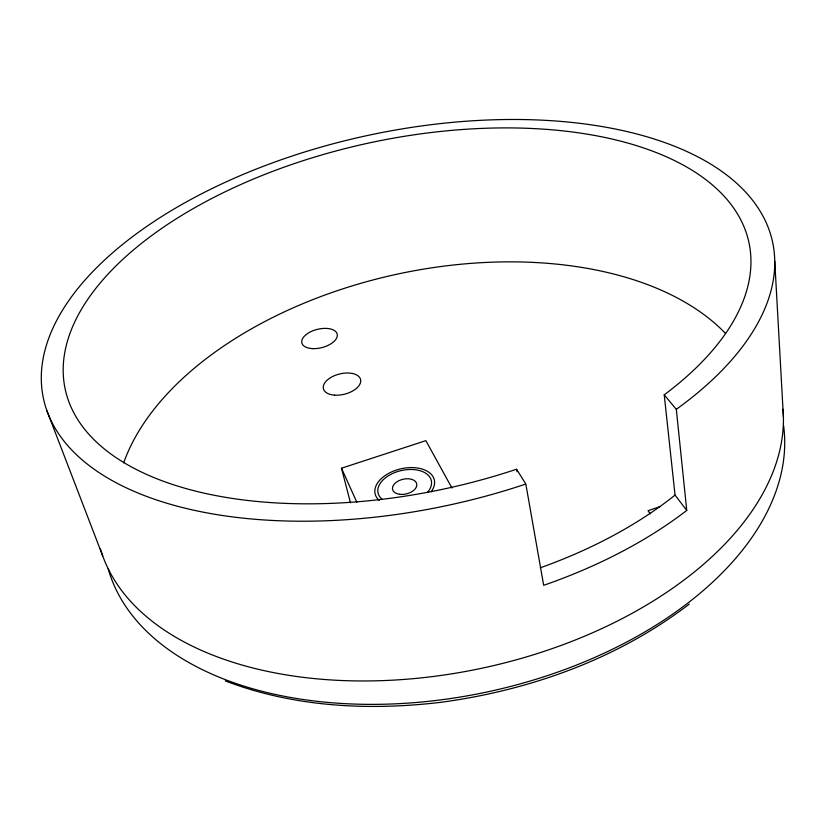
<?xml version="1.0" encoding="UTF-8"?>
<svg xmlns="http://www.w3.org/2000/svg" width="826" height="826" viewBox="0 0 826 826"><rect width="100%" height="100%" fill="white"/><g stroke="black" fill="none" stroke-linecap="round" stroke-linejoin="round"><path stroke-width="1.24" d="M689.287 604.064C617.59 659.055 529.879 690.309 440.857 702.317C368.685 710.887 293.695 707.118 225.302 680.913M660.046 506.606L648.038 510.716L650.299 513.834M350.472 502.807L341.489 468.218L425.855 440.64L451.946 488.042M516.312 469.313A349.646 177.022 -12.1 0 1 63.303 365.268A349.646 177.022 -12.1 0 1 533.42 128.557A349.646 177.022 -12.1 0 1 664.228 394.838L676.318 409.324L686.747 510.427A358.185 199.882 -12.1 0 1 543.673 585.314L525.832 484.026L516.58 469.23L517.035 471.739M664.228 394.838L675.048 495.094L686.747 510.427M341.489 468.218L356.822 502.208M46.979 410.883L102.744 556.012M774.747 261.109L783.409 416.862M379.217 500.38A30.407 18.44 -13.3 0 1 403.718 468.249A30.407 18.44 -13.3 0 1 431.151 491.738M783.564 425.566A345.505 207.915 -12.1 0 1 486.473 692.105A345.505 207.915 -12.1 0 1 108.206 568.846M783.017 409.262A349.037 205.788 -12.1 0 1 476.984 669.246A349.037 205.788 -12.1 0 1 100.359 548.732M525.563 484.119A372.867 189.247 -12.1 0 1 41.486 371.731A372.867 189.247 -12.1 0 1 547.917 120.482A372.867 189.247 -12.1 0 1 676.318 409.324M123.683 462.818A327.395 192.613 -12.1 0 1 397.533 274.087A327.395 192.613 -12.1 0 1 725.28 333.208M675.048 495.094A335.945 187.048 -12.1 0 1 540.245 567.813M381.891 499.059A27.341 16.582 -13.3 0 1 387.157 476.561A27.341 16.582 -13.3 0 1 422.2 471.44A27.341 16.582 -13.3 0 1 427.486 492.399M399.763 494.309A12.38 7.506 -13.3 0 0 416.748 483.995A12.38 7.506 -13.3 0 0 397.44 481.496A12.38 7.506 -13.3 0 0 399.763 494.309M312.3 348.603A18.213 9.396 -14.1 0 0 337.225 334.282A18.213 9.396 -14.1 0 0 309.017 332.651A18.213 9.396 -14.1 0 0 312.3 348.603M334.602 395.148A19.153 10.408 -14 0 0 360.601 379.63A19.153 10.408 -14 0 0 330.73 377.544A19.153 10.408 -14 0 0 334.602 395.148"/></g></svg>
